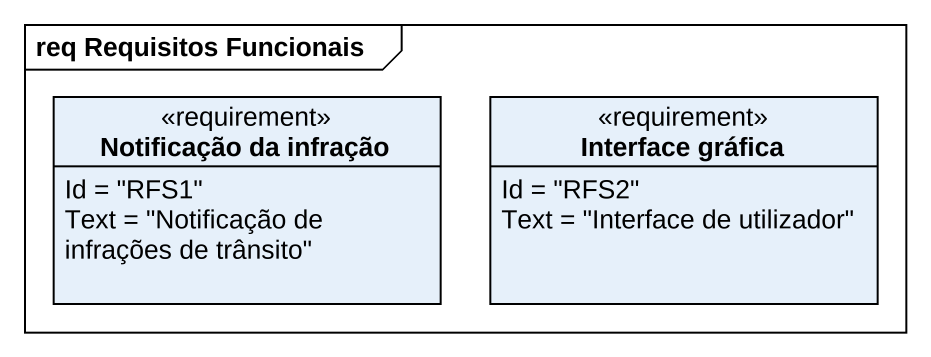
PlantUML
@startuml
mainframe req Requisitos Funcionais
hide circle
hide empty members
class "Notificação da infração" as Notificação_da_infração <<requirement>> {
  Id = "RFS1"
  Text = "Notificação de infrações de trânsito"
}
class "Interface gráfica" as Interface_gráfica <<requirement>> {
  Id = "RFS2"
  Text = "Interface de utilizador"
}
@enduml
